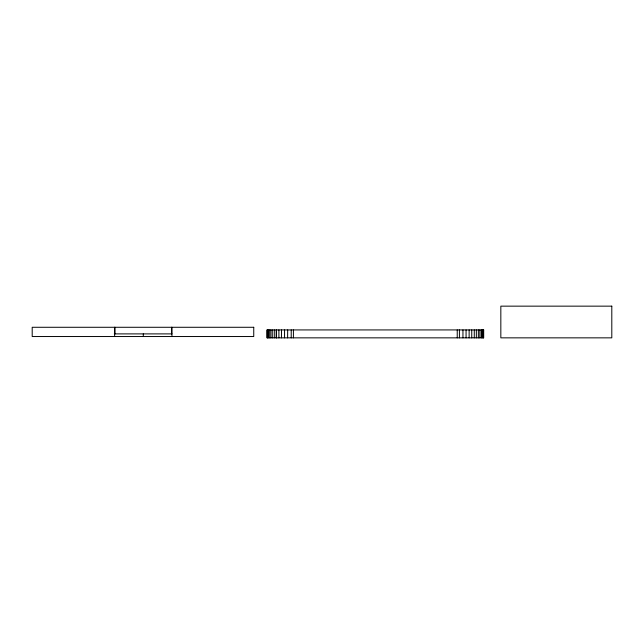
<?xml version="1.0" encoding="UTF-8"?>
<svg xmlns="http://www.w3.org/2000/svg" width="644" height="644" viewBox="0 0 644 644"><rect width="100%" height="100%" fill="white"/><g stroke="black" fill="none" stroke-linecap="round" stroke-linejoin="round"><path stroke-width="0.97" d="M114.286 333.89L171.948 333.89M143.29 333.89L143.29 336.53M483.378 329.929L483.378 337.85M483.081 329.929L483.081 337.85M482.195 329.929L482.195 337.85M481.301 329.929L481.301 337.85M479.844 329.929L479.844 337.85M478.355 329.929L478.355 337.85M476.343 329.929L476.343 337.85M474.282 329.929L474.282 337.85M471.738 329.929L471.738 337.85M469.13 329.929L469.13 337.85M466.071 329.929L466.071 337.85M462.947 329.929L462.947 337.85M459.414 329.929L459.414 337.85M457.232 329.929L457.232 337.85M293.414 329.929L293.414 337.85M291.217 329.929L291.217 337.85M287.691 329.929L287.61 337.85M284.551 329.929L284.551 337.85M281.509 329.929L281.436 337.85M278.892 329.929L278.892 337.85M274.288 329.929L274.288 337.85M272.235 329.929L272.283 337.85M270.786 329.929L270.786 337.85M269.337 329.929L269.305 337.85M268.427 329.929L268.427 337.85M267.534 329.929L267.55 337.85M267.244 329.929L267.244 337.85M171.948 327.281L171.948 336.53M171.602 327.281L171.602 333.89M114.954 327.281L114.954 333.89M114.616 327.281L114.616 336.53M611.8 306.15L500.831 306.15L500.831 337.85L611.8 337.85L611.8 306.15M253.744 327.281L32.2 327.281L32.2 336.53L253.744 336.53L253.744 327.281M483.684 329.929L266.954 329.929L266.962 337.85L483.684 337.85L483.684 329.929M276.357 337.85L276.357 329.929L276.292 337.85"/></g></svg>
